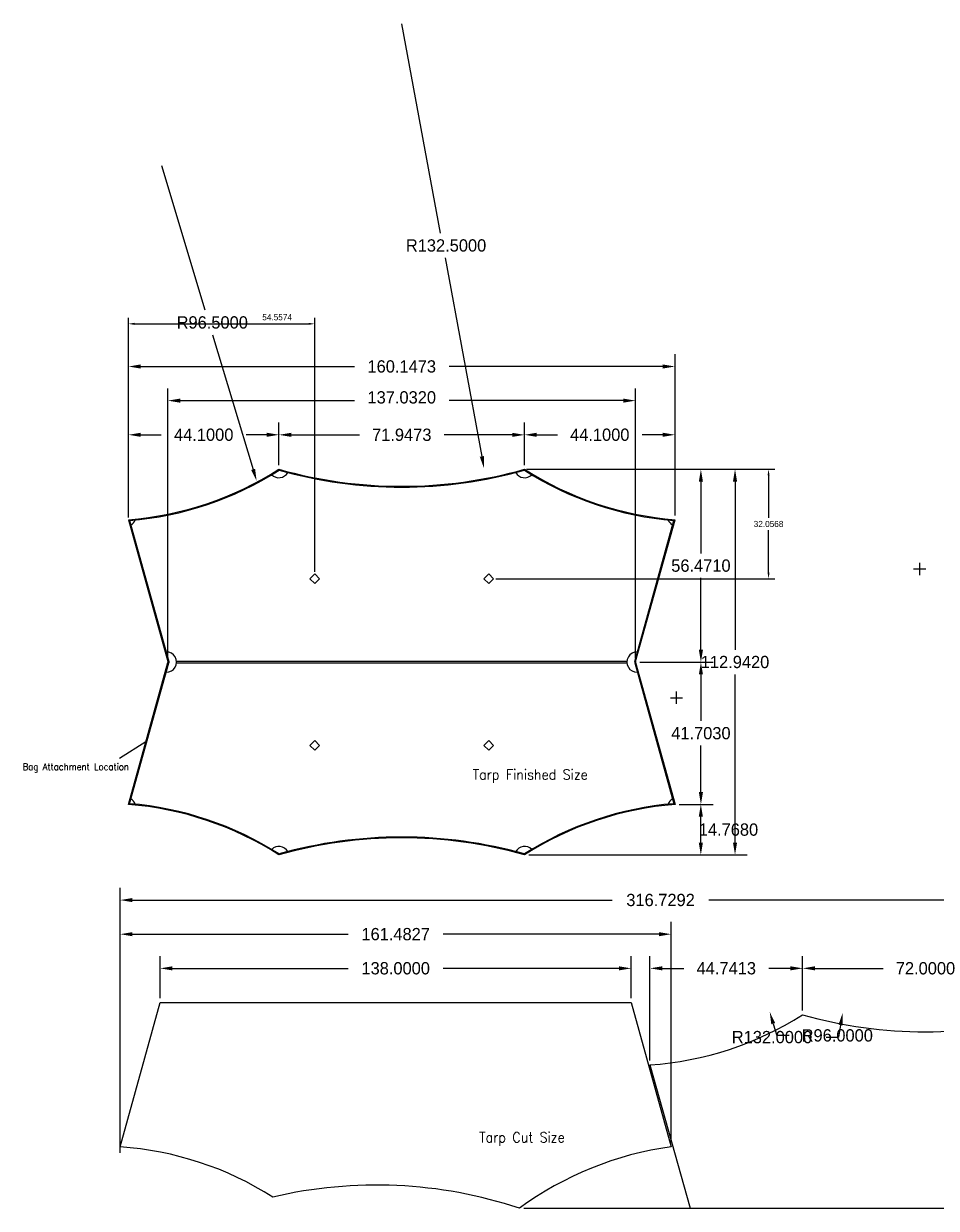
# Model space of a CAD drawing. Header units: inches. Extents: x -28 to 434, y 0 to 347.
# Drawn here: x -28.3 to 239.2, y 0 to 347 of the extents above; entities that cross this region are included whole.
import ezdxf

# ---------------------------------------------------------------- set-up
doc = ezdxf.new("R2010")
doc.units = ezdxf.units.IN
doc.layers.get('0').update_dxf_attribs({"lineweight": 25, "true_color": 0xffffff})
doc.layers.get('Defpoints').update_dxf_attribs({"true_color": 0xffffff})
for name, color, linetype, lineweight, true_color in [('CutSize', 1, 'Continuous', 25, 0xff0000), ('Dimensions', 30, 'Continuous', 25, 0xff7f00), ('FinishedTarp', 5, 'Continuous', 25, 0x0000ff), ('Labels', 4, 'Continuous', 25, 0x00ffff), ('Reinforcements', 2, 'Continuous', 25, 0xffff00)]:
    doc.layers.add(name, color=color, linetype=linetype, lineweight=lineweight, true_color=true_color)
doc.styles.add('QCADDimTextStyle', font='txt')
doc.styles.add('textstyle17', font='Standard')
doc.styles.add('textstyle18', font='Standard')
doc.styles.add('textstyle21', font='Standard')
doc.dimstyles.new('QCADDimStyle', dxfattribs={"dimtxt": 0.125, "dimasz": 0.125, "dimexe": 0.0625, "dimexo": 0.03125, "dimgap": 0.03125, "dimtad": 1, "dimtoh": 1, "dimdec": 4, "dimzin": 0, "dimdsep": 46, "dimtxsty": 'QCADDimTextStyle', "dimcen": 0.09, "dimadec": 0, "dimazin": 0, "dimtfac": 1, "dimtdec": 4, "dimtofl": 0, "dimtmove": 0, "dimatfit": 3, "dimfxl": 1, "dimtolj": 1, "dimtzin": 0, "dimarcsym": 0})

# ---------------------------------------------------------------- blocks, each defined once
blk = doc.blocks.new('*D9')
at = {"layer": 'Defpoints', "color": 0}
for p in [(162.59, 246.58), (2.44, 201.7), (162.59, 201.7)]:
    blk.add_point(p, dxfattribs=at)
at = {"layer": 'Dimensions', "color": 0, "lineweight": -2}
for p, q in [((2.44, 202.95), (2.44, 250.18)), ((162.59, 202.95), (162.59, 250.18)), ((6.04, 246.58), (68.63, 246.58)), ((158.99, 246.58), (96.4, 246.58))]:
    blk.add_line(p, q, dxfattribs=at)
at = {"layer": 'Dimensions', "color": 0}
for points in [[(6.04, 247.18), (6.04, 245.98), (2.44, 246.58)], [(158.99, 245.98), (158.99, 247.18), (162.59, 246.58)]]:
    blk.add_solid(points, dxfattribs=at)
at = {"layer": 'Dimensions', "color": 0, "insert": (82.52, 246.58), "char_height": 3.6, "attachment_point": 5}
blk.add_mtext('\\A1;160.1473', dxfattribs=at)
blk = doc.blocks.new('*D10')
at = {"layer": 'Defpoints', "color": 0}
for p in [(151.03, 236.58), (14, 160), (151.03, 160)]:
    blk.add_point(p, dxfattribs=at)
at = {"layer": 'Dimensions', "color": 0, "lineweight": -2}
for p, q in [((14, 161.25), (14, 240.18)), ((151.03, 161.25), (151.03, 240.18)), ((17.6, 236.58), (68.63, 236.58)), ((147.43, 236.58), (96.4, 236.58))]:
    blk.add_line(p, q, dxfattribs=at)
at = {"layer": 'Dimensions', "color": 0}
for points in [[(17.6, 237.18), (17.6, 235.98), (14, 236.58)], [(147.43, 235.98), (147.43, 237.18), (151.03, 236.58)]]:
    blk.add_solid(points, dxfattribs=at)
at = {"layer": 'Dimensions', "color": 0, "insert": (82.52, 237.52), "char_height": 3.6, "attachment_point": 5}
blk.add_mtext('\\A1;137.0320', dxfattribs=at)
blk = doc.blocks.new('*D11')
at = {"layer": 'Defpoints', "color": 0}
for p in [(46.54, 226.58), (46.54, 216.47), (2.44, 201.7)]:
    blk.add_point(p, dxfattribs=at)
at = {"layer": 'Dimensions', "color": 0, "lineweight": -2}
for p, q in [((2.44, 202.95), (2.44, 230.18)), ((46.54, 217.72), (46.54, 230.18)), ((6.04, 226.58), (12.06, 226.58)), ((42.94, 226.58), (36.92, 226.58))]:
    blk.add_line(p, q, dxfattribs=at)
at = {"layer": 'Dimensions', "color": 0}
for points in [[(6.04, 227.18), (6.04, 225.98), (2.44, 226.58)], [(42.94, 225.98), (42.94, 227.18), (46.54, 226.58)]]:
    blk.add_solid(points, dxfattribs=at)
at = {"layer": 'Dimensions', "color": 0, "insert": (24.49, 226.58), "char_height": 3.6, "attachment_point": 5}
blk.add_mtext('\\A1;44.1000', dxfattribs=at)
blk = doc.blocks.new('*D12')
at = {"layer": 'Defpoints', "color": 0}
for p in [(118.49, 226.56), (46.54, 216.47), (118.49, 216.47)]:
    blk.add_point(p, dxfattribs=at)
at = {"layer": 'Dimensions', "color": 0, "lineweight": -2}
for p, q in [((46.54, 217.72), (46.54, 230.16)), ((118.49, 217.72), (118.49, 230.16)), ((50.14, 226.56), (70.09, 226.56)), ((114.89, 226.56), (94.94, 226.56))]:
    blk.add_line(p, q, dxfattribs=at)
at = {"layer": 'Dimensions', "color": 0}
for points in [[(50.14, 227.16), (50.14, 225.96), (46.54, 226.56)], [(114.89, 225.96), (114.89, 227.16), (118.49, 226.56)]]:
    blk.add_solid(points, dxfattribs=at)
at = {"layer": 'Dimensions', "color": 0, "insert": (82.52, 226.56), "char_height": 3.6, "attachment_point": 5}
blk.add_mtext('\\A1;71.9473', dxfattribs=at)
blk = doc.blocks.new('*D13')
at = {"layer": 'Defpoints', "color": 0}
for p in [(162.59, 226.58), (118.49, 216.47), (162.59, 201.7)]:
    blk.add_point(p, dxfattribs=at)
at = {"layer": 'Dimensions', "color": 0, "lineweight": -2}
for p, q in [((118.49, 217.72), (118.49, 230.18)), ((162.59, 202.95), (162.59, 230.18)), ((122.09, 226.58), (128.11, 226.58)), ((158.99, 226.58), (152.97, 226.58))]:
    blk.add_line(p, q, dxfattribs=at)
at = {"layer": 'Dimensions', "color": 0}
for points in [[(122.09, 227.18), (122.09, 225.98), (118.49, 226.58)], [(158.99, 225.98), (158.99, 227.18), (162.59, 226.58)]]:
    blk.add_solid(points, dxfattribs=at)
at = {"layer": 'Dimensions', "color": 0, "insert": (140.54, 226.58), "char_height": 3.6, "attachment_point": 5}
blk.add_mtext('\\A1;44.1000', dxfattribs=at)
blk = doc.blocks.new('*D14')
at = {"layer": 'Defpoints', "color": 0}
for p in [(316.73, 90.29), (316.73, 42.01), (0, 15)]:
    blk.add_point(p, dxfattribs=at)
at = {"layer": 'Dimensions', "color": 0, "lineweight": -2}
for p, q in [((0, 16.25), (0, 93.89)), ((316.73, 43.26), (316.73, 93.89)), ((3.6, 90.29), (144.22, 90.29)), ((313.13, 90.29), (172.51, 90.29))]:
    blk.add_line(p, q, dxfattribs=at)
at = {"layer": 'Dimensions', "color": 0}
for points in [[(3.6, 90.89), (3.6, 89.69), (0, 90.29)], [(313.13, 89.69), (313.13, 90.89), (316.73, 90.29)]]:
    blk.add_solid(points, dxfattribs=at)
at = {"layer": 'Dimensions', "color": 0, "insert": (158.36, 90.29), "char_height": 3.6, "attachment_point": 5}
blk.add_mtext('\\A1;316.7292', dxfattribs=at)
blk = doc.blocks.new('*D15')
at = {"layer": 'Defpoints', "color": 0}
for p in [(161.48, 80.29), (0, 18), (161.48, 18)]:
    blk.add_point(p, dxfattribs=at)
at = {"layer": 'Dimensions', "color": 0, "lineweight": -2}
for p, q in [((0, 19.25), (0, 83.89)), ((161.48, 19.25), (161.48, 83.89)), ((3.6, 80.29), (66.86, 80.29)), ((157.88, 80.29), (94.63, 80.29))]:
    blk.add_line(p, q, dxfattribs=at)
at = {"layer": 'Dimensions', "color": 0}
for points in [[(3.6, 80.89), (3.6, 79.69), (0, 80.29)], [(157.88, 79.69), (157.88, 80.89), (161.48, 80.29)]]:
    blk.add_solid(points, dxfattribs=at)
at = {"layer": 'Dimensions', "color": 0, "insert": (80.74, 80.29), "char_height": 3.6, "attachment_point": 5}
blk.add_mtext('\\A1;161.4827', dxfattribs=at)
blk = doc.blocks.new('*D16')
at = {"layer": 'Defpoints', "color": 0}
for p in [(149.74, 70.29), (11.74, 60.29), (149.74, 60.29)]:
    blk.add_point(p, dxfattribs=at)
at = {"layer": 'Dimensions', "color": 0, "lineweight": -2}
for p, q in [((11.74, 61.54), (11.74, 73.89)), ((149.74, 61.54), (149.74, 73.89)), ((15.34, 70.29), (66.86, 70.29)), ((146.14, 70.29), (94.63, 70.29))]:
    blk.add_line(p, q, dxfattribs=at)
at = {"layer": 'Dimensions', "color": 0}
for points in [[(15.34, 70.89), (15.34, 69.69), (11.74, 70.29)], [(146.14, 69.69), (146.14, 70.89), (149.74, 70.29)]]:
    blk.add_solid(points, dxfattribs=at)
at = {"layer": 'Dimensions', "color": 0, "insert": (80.74, 70.29), "char_height": 3.6, "attachment_point": 5}
blk.add_mtext('\\A1;138.0000', dxfattribs=at)
blk = doc.blocks.new('*D17')
at = {"layer": 'Defpoints', "color": 0}
for p in [(199.99, 70.29), (199.99, 56.72), (155.25, 42.01)]:
    blk.add_point(p, dxfattribs=at)
at = {"layer": 'Dimensions', "color": 0, "lineweight": -2}
for p, q in [((155.25, 43.26), (155.25, 73.89)), ((199.99, 57.97), (199.99, 73.89)), ((158.85, 70.29), (165.19, 70.29)), ((196.39, 70.29), (190.05, 70.29))]:
    blk.add_line(p, q, dxfattribs=at)
at = {"layer": 'Dimensions', "color": 0}
for points in [[(158.85, 70.89), (158.85, 69.69), (155.25, 70.29)], [(196.39, 69.69), (196.39, 70.89), (199.99, 70.29)]]:
    blk.add_solid(points, dxfattribs=at)
at = {"layer": 'Dimensions', "color": 0, "insert": (177.62, 70.29), "char_height": 3.6, "attachment_point": 5}
blk.add_mtext('\\A1;44.7413', dxfattribs=at)
blk = doc.blocks.new('*D18')
at = {"layer": 'Defpoints', "color": 0}
for p in [(271.99, 70.29), (199.99, 56.72), (271.99, 56.72)]:
    blk.add_point(p, dxfattribs=at)
at = {"layer": 'Dimensions', "color": 0, "lineweight": -2}
for p, q in [((199.99, 57.97), (199.99, 73.89)), ((271.99, 57.97), (271.99, 73.89)), ((203.59, 70.29), (223.56, 70.29)), ((268.39, 70.29), (248.42, 70.29))]:
    blk.add_line(p, q, dxfattribs=at)
at = {"layer": 'Dimensions', "color": 0}
for points in [[(203.59, 70.89), (203.59, 69.69), (199.99, 70.29)], [(268.39, 69.69), (268.39, 70.89), (271.99, 70.29)]]:
    blk.add_solid(points, dxfattribs=at)
at = {"layer": 'Dimensions', "color": 0, "insert": (235.99, 70.29), "char_height": 3.6, "attachment_point": 5}
blk.add_mtext('\\A1;72.0000', dxfattribs=at)
blk = doc.blocks.new('*D20')
at = {"layer": 'Defpoints', "color": 0}
for p in [(271.99, 56.72), (117, 0), (337.74, 0)]:
    blk.add_point(p, dxfattribs=at)
at = {"layer": 'Dimensions', "color": 0, "lineweight": -2}
for p, q in [((273.24, 56.72), (341.34, 56.72)), ((337.74, 53.12), (337.74, 31.96)), ((337.74, 3.6), (337.74, 24.76)), ((118.25, 0), (341.34, 0))]:
    blk.add_line(p, q, dxfattribs=at)
at = {"layer": 'Dimensions', "color": 0}
for points in [[(338.34, 53.12), (337.14, 53.12), (337.74, 56.72)], [(337.14, 3.6), (338.34, 3.6), (337.74, 0)]]:
    blk.add_solid(points, dxfattribs=at)
at = {"layer": 'Dimensions', "color": 0, "insert": (337.74, 28.36), "char_height": 3.6, "attachment_point": 5}
blk.add_mtext('\\A1;56.7202', dxfattribs=at)
blk = doc.blocks.new('*D23')
at = {"layer": 'Defpoints', "color": 0}
for p in [(151.03, 160), (162.59, 118.3), (170.18, 118.3)]:
    blk.add_point(p, dxfattribs=at)
at = {"layer": 'Dimensions', "color": 0, "lineweight": -2}
for p, q in [((152.28, 160), (173.78, 160)), ((170.18, 156.4), (170.18, 142.75)), ((170.18, 121.9), (170.18, 135.55)), ((163.84, 118.3), (173.78, 118.3))]:
    blk.add_line(p, q, dxfattribs=at)
at = {"layer": 'Dimensions', "color": 0}
for points in [[(170.78, 156.4), (169.58, 156.4), (170.18, 160)], [(169.58, 121.9), (170.78, 121.9), (170.18, 118.3)]]:
    blk.add_solid(points, dxfattribs=at)
at = {"layer": 'Dimensions', "color": 0, "insert": (170.18, 139.15), "char_height": 3.6, "attachment_point": 5}
blk.add_mtext('\\A1;41.7030', dxfattribs=at)
blk = doc.blocks.new('*D24')
at = {"layer": 'Defpoints', "color": 0}
for p in [(162.59, 118.3), (170.16, 118.3), (118.49, 103.53)]:
    blk.add_point(p, dxfattribs=at)
at = {"layer": 'Dimensions', "color": 0, "lineweight": -2}
for p, q in [((163.84, 118.3), (173.76, 118.3)), ((170.16, 107.13), (170.16, 114.7)), ((119.74, 103.53), (173.76, 103.53))]:
    blk.add_line(p, q, dxfattribs=at)
at = {"layer": 'Dimensions', "color": 0}
for points in [[(170.76, 114.7), (169.56, 114.7), (170.16, 118.3)], [(169.56, 107.13), (170.76, 107.13), (170.16, 103.53)]]:
    blk.add_solid(points, dxfattribs=at)
at = {"layer": 'Dimensions', "color": 0, "insert": (178.26, 110.91), "char_height": 3.6, "attachment_point": 5}
blk.add_mtext('\\A1;14.7680', dxfattribs=at)
blk = doc.blocks.new('*D25')
at = {"layer": 'Defpoints', "color": 0}
for p in [(118.49, 216.47), (151.03, 160), (170.18, 160)]:
    blk.add_point(p, dxfattribs=at)
at = {"layer": 'Dimensions', "color": 0, "lineweight": -2}
for p, q in [((119.74, 216.47), (173.78, 216.47)), ((170.18, 212.87), (170.18, 191.84)), ((170.18, 163.6), (170.18, 184.64)), ((152.28, 160), (173.78, 160))]:
    blk.add_line(p, q, dxfattribs=at)
at = {"layer": 'Dimensions', "color": 0}
for points in [[(170.78, 212.87), (169.58, 212.87), (170.18, 216.47)], [(169.58, 163.6), (170.78, 163.6), (170.18, 160)]]:
    blk.add_solid(points, dxfattribs=at)
at = {"layer": 'Dimensions', "color": 0, "insert": (170.18, 188.24), "char_height": 3.6, "attachment_point": 5}
blk.add_mtext('\\A1;56.4710', dxfattribs=at)
blk = doc.blocks.new('*D26')
at = {"layer": 'Defpoints', "color": 0}
for p in [(118.49, 216.47), (118.49, 103.53), (180.18, 103.53)]:
    blk.add_point(p, dxfattribs=at)
at = {"layer": 'Dimensions', "color": 0, "lineweight": -2}
for p, q in [((119.74, 216.47), (183.78, 216.47)), ((180.18, 212.87), (180.18, 163.6)), ((180.18, 107.13), (180.18, 156.4)), ((119.74, 103.53), (183.78, 103.53))]:
    blk.add_line(p, q, dxfattribs=at)
at = {"layer": 'Dimensions', "color": 0}
for points in [[(180.78, 212.87), (179.58, 212.87), (180.18, 216.47)], [(179.58, 107.13), (180.78, 107.13), (180.18, 103.53)]]:
    blk.add_solid(points, dxfattribs=at)
at = {"layer": 'Dimensions', "color": 0, "insert": (180.18, 160), "char_height": 3.6, "attachment_point": 5}
blk.add_mtext('\\A1;112.9420', dxfattribs=at)
blk = doc.blocks.new('*D36')
at = {"layer": 'Defpoints', "color": 0}
for p in [(12.18, 305.4), (40, 213)]:
    blk.add_point(p, dxfattribs=at)
at = {"layer": 'Dimensions', "color": 0, "lineweight": -2}
for p, q in [((24.93, 263.07), (12.18, 305.4)), ((27.09, 255.87), (38.96, 216.45))]:
    blk.add_line(p, q, dxfattribs=at)
at = {"layer": 'Dimensions', "color": 0}
blk.add_solid([(38.39, 216.27), (39.54, 216.62), (40, 213)], dxfattribs=at)
at = {"layer": 'Dimensions', "color": 0, "insert": (26.99, 259.47), "char_height": 3.6, "attachment_point": 5}
blk.add_mtext('\\A1;R96.5000', dxfattribs=at)
blk = doc.blocks.new('*D37')
at = {"layer": 'Defpoints', "color": 0}
for p in [(82.52, 347), (106.64, 216.71)]:
    blk.add_point(p, dxfattribs=at)
at = {"layer": 'Dimensions', "color": 0, "lineweight": -2}
for p, q in [((93.88, 285.62), (82.52, 347)), ((95.21, 278.42), (105.98, 220.25))]:
    blk.add_line(p, q, dxfattribs=at)
at = {"layer": 'Dimensions', "color": 0}
blk.add_solid([(105.39, 220.14), (106.57, 220.36), (106.64, 216.71)], dxfattribs=at)
at = {"layer": 'Dimensions', "color": 0, "insert": (95.5, 282.02), "char_height": 3.6, "attachment_point": 5}
blk.add_mtext('\\A1;R132.5000', dxfattribs=at)
blk = doc.blocks.new('*D38')
at = {"layer": 'Defpoints', "color": 0}
for p in [(163.03, 149.56), (190.35, 57.53)]:
    blk.add_point(p, dxfattribs=at)
at = {"layer": 'Dimensions', "color": 0}
for p, q in [((161.23, 149.56), (164.83, 149.56)), ((163.03, 147.76), (163.03, 151.36))]:
    blk.add_line(p, q, dxfattribs=at)
at = {"layer": 'Dimensions', "color": 0, "lineweight": -2}
for p in [(191.38, 54.08), (196, 50.63)]:
    blk.add_line(p, (192.4, 50.63), dxfattribs=at)
at = {"layer": 'Dimensions', "color": 0}
blk.add_solid([(191.95, 54.25), (190.8, 53.91), (190.35, 57.53)], dxfattribs=at)
at = {"layer": 'Dimensions', "color": 0, "insert": (210.14, 50.63), "char_height": 3.6, "attachment_point": 5}
blk.add_mtext('\\A1;R96.0000', dxfattribs=at)
blk = doc.blocks.new('*D39')
at = {"layer": 'Defpoints', "color": 0}
for p in [(234.31, 187.28), (211.71, 57.23)]:
    blk.add_point(p, dxfattribs=at)
at = {"layer": 'Dimensions', "color": 0}
for p, q in [((234.31, 185.48), (234.31, 189.08)), ((232.51, 187.28), (236.11, 187.28))]:
    blk.add_line(p, q, dxfattribs=at)
at = {"layer": 'Dimensions', "color": 0, "lineweight": -2}
for p in [(211.09, 53.68), (206.87, 50.13)]:
    blk.add_line(p, (210.47, 50.13), dxfattribs=at)
at = {"layer": 'Dimensions', "color": 0}
blk.add_solid([(211.68, 53.58), (210.5, 53.78), (211.71, 57.23)], dxfattribs=at)
at = {"layer": 'Dimensions', "color": 0, "insert": (191.01, 50.13), "char_height": 3.6, "attachment_point": 5}
blk.add_mtext('\\A1;R132.0000', dxfattribs=at)
blk = doc.blocks.new('*D40')
at = {"layer": 'Defpoints', "color": 0}
for p in [(57, 259.08), (2.44, 201.7), (57, 185.83)]:
    blk.add_point(p, dxfattribs=at)
at = {"layer": 'Dimensions', "color": 0, "lineweight": -2}
for p, q in [((2.44, 202.33), (2.44, 260.88)), ((57, 186.45), (57, 260.88)), ((4.24, 259.08), (55.2, 259.08))]:
    blk.add_line(p, q, dxfattribs=at)
at = {"layer": 'Dimensions', "color": 0}
for points in [[(4.24, 259.38), (4.24, 258.78), (2.44, 259.08)], [(55.2, 258.78), (55.2, 259.38), (57, 259.08)]]:
    blk.add_solid(points, dxfattribs=at)
at = {"layer": 'Dimensions', "color": 0, "insert": (46, 261), "char_height": 1.8, "attachment_point": 5}
blk.add_mtext('\\A1;54.5574', dxfattribs=at)
blk = doc.blocks.new('*D41')
at = {"layer": 'Defpoints', "color": 0}
for p in [(118.49, 216.47), (109.41, 184.41), (190, 184.41)]:
    blk.add_point(p, dxfattribs=at)
at = {"layer": 'Dimensions', "color": 0, "lineweight": -2}
for p, q in [((119.11, 216.47), (191.8, 216.47)), ((190, 214.67), (190, 202.24)), ((190, 186.21), (190, 198.64)), ((110.04, 184.41), (191.8, 184.41))]:
    blk.add_line(p, q, dxfattribs=at)
at = {"layer": 'Dimensions', "color": 0}
for points in [[(190.3, 214.67), (189.7, 214.67), (190, 216.47)], [(189.7, 186.21), (190.3, 186.21), (190, 184.41)]]:
    blk.add_solid(points, dxfattribs=at)
at = {"layer": 'Dimensions', "color": 0, "insert": (190, 200.44), "char_height": 1.8, "attachment_point": 5}
blk.add_mtext('\\A1;32.0568', dxfattribs=at)

msp = doc.modelspace()

# ---------------------------------------------------------------- linework, layer by layer
for p, q in [((2.75934, 201.47757), (14.242, 160.18822)), ((150.79, 160.18822), (162.27322, 201.47757)), ((2.75934, 118.52243), (14.242, 159.81178)), ((14, 160.12548), (14, 159.87452)), ((14.242, 160.18822), (14.242, 159.81178)), ((150.79, 160.18822), (150.79, 159.81178)), ((150.79, 159.81178), (162.27322, 118.52243)), ((151.032, 160.12548), (151.032, 159.87452))]:
    msp.add_line(p, q)
for centre, radius, start, end in [((-5.08152, 297.40088), 96.24324, 274.6730252, 302.4665708), ((82.51628, 343.99409), 132.75, 254.2948398, 285.7051602), ((170.11409, 297.40088), 96.24324, 237.5334292, 265.3269748), ((-5.08152, 22.59912), 96.24324, 57.5334292, 85.3269748), ((170.11409, 22.59912), 96.24324, 94.6730252, 122.4665708), ((82.51628, -23.99409), 132.75, 74.2948398, 105.7051602)]:
    msp.add_arc(centre, radius, start, end)
at = {"layer": 'CutSize', "color": 7, "true_color": 0xffffff}
for p, q in [((0, 18), (11.74134, 60.28803)), ((11.74134, 60.28803), (149.74134, 60.28803)), ((149.74134, 60.28803), (161.48268, 18)), ((155.24652, 42.00822), (167, 0)), ((167, 0), (305, 0))]:
    msp.add_line(p, q, dxfattribs=at)
for centre, radius, start, end in [((148.73102, 137.21143), 95.42591, 273.9150933, 302.4889919), ((235.98786, 183.71625), 132, 254.1733799, 285.8266201), ((-6.5155, -77.20322), 95.42591, 57.5110081, 86.0849067), ((174.58338, -78.33937), 97.22604, 97.7438602, 126.3177588), ((75.07113, -125.80828), 132.61129, 71.5680136, 103.2212539)]:
    msp.add_arc(centre, radius, start, end, dxfattribs=at)
at = {"layer": 'FinishedTarp', "color": 7, "true_color": 0xffffff}
for p, q in [((2.44264, 201.70298), (14, 160.12548)), ((151.032, 160.12548), (162.58992, 201.70298)), ((2.44264, 118.29702), (14, 159.87452)), ((16.50557, 160.25), (148.52644, 160.25)), ((16.50557, 159.75), (148.52644, 159.75)), ((151.032, 159.87452), (162.58992, 118.29702))]:
    msp.add_line(p, q, dxfattribs=at)
for centre, radius, start, end in [((-5.08152, 297.40088), 95.99324, 274.4955818, 302.5332782), ((46.51628, 216.99803), 3, 225.4710038, 330.325401), ((82.51628, 343.99409), 132.5, 254.2464945, 285.7535055), ((118.51628, 216.99803), 3, 209.674599, 314.5289962), ((170.11409, 297.40088), 95.99324, 237.4667218, 265.5044182), ((1.6328, 202.6861), 3, 299.7469282, 339.3757086), ((163.41106, 202.68544), 3, 200.6242914, 240.0332784), ((13.516, 160), 3, 269.9430571, 90.0569429), ((151.516, 160), 3, 89.9430571, 270.0569429), ((-5.08152, 22.59912), 95.99324, 57.4667218, 85.5044182), ((1.59255, 117.34525), 3, 20.6242914, 59.3241113), ((170.11409, 22.59912), 95.99324, 94.4955818, 122.5332782), ((163.40801, 117.34525), 3, 120.0608975, 159.3757086), ((82.51628, -23.99409), 132.5, 74.2464945, 105.7535055), ((46.51628, 103.00197), 3, 29.674599, 134.5289962), ((118.51628, 103.00197), 3, 45.4710038, 150.325401)]:
    msp.add_arc(centre, radius, start, end, dxfattribs=at)
at = {"layer": 'Reinforcements', "color": 7, "true_color": 0xffffff}
for p, q in [((55.58579, 184.41421), (57, 185.82843)), ((57, 183), (55.58579, 184.41421)), ((57, 185.82843), (58.41421, 184.41421)), ((58.41421, 184.41421), (57, 183)), ((106.58579, 184.41421), (108, 185.82843)), ((108, 183), (106.58579, 184.41421)), ((108, 185.82843), (109.41421, 184.41421)), ((109.41421, 184.41421), (108, 183)), ((55.58579, 135.58579), (57, 137)), ((57, 134.17157), (55.58579, 135.58579)), ((57, 137), (58.41421, 135.58579)), ((58.41421, 135.58579), (57, 134.17157)), ((106.58579, 135.58579), (108, 137)), ((108, 134.17157), (106.58579, 135.58579)), ((108, 137), (109.41421, 135.58579)), ((109.41421, 135.58579), (108, 134.17157))]:
    msp.add_line(p, q, dxfattribs=at)

# ---------------------------------------------------------------- texts
at = {"insert": (-13, 129), "char_height": 0.0684343, "attachment_point": 5, "style": 'textstyle21'}
msp.add_mtext('\\H2;Bag Attachment Location', dxfattribs=at)
at = {"layer": 'Labels', "char_height": 0.0684343, "attachment_point": 5}
for s, insert, style in [('\\H3;Tarp Finished Size', (120.1837, 126.58308), 'textstyle17'), ('\\H3;Tarp Cut Size', (117.74134, 20.28803), 'textstyle18')]:
    msp.add_mtext(s, dxfattribs=dict(at, insert=insert, style=style))

# ---------------------------------------------------------------- dimensions: what is measured, and where the dimension line sits
at = {"layer": 'Dimensions'}
for center, mpoint, picture, middle in [((82.516, 346.99606), (106.63904, 216.7105), '*D37', (95.49935, 282.02396)), ((12.18392, 305.40409), (40, 213), '*D36', (26.98967, 259.47228))]:
    dim = msp.add_radius_dim(center=center, mpoint=mpoint, dimstyle='QCADDimStyle', override={"dimscale": 20, "dimtxt": 0.18, "dimasz": 0.18, "dimexe": 0.18, "dimexo": 0.0625, "dimgap": 0.09, "dimtad": 0, "dimtih": 1, "dimtmove": 2}, dxfattribs=at)
    dim.commit()
    dim.dimension.update_dxf_attribs({"geometry": picture, "text_midpoint": middle, "dimtype": 164})
for base, p1, p2, override, picture, middle in [((57, 259.08168), (2.44264, 201.70298), (57, 185.82843), {"dimscale": 10, "dimtxt": 0.18, "dimasz": 0.18, "dimexe": 0.18, "dimexo": 0.0625, "dimgap": 0.09, "dimtad": 0, "dimtih": 1, "dimtmove": 2}, '*D40', (46, 261)), ((151.032, 236.58308), (14, 160), (151.032, 160), {"dimscale": 20, "dimtxt": 0.18, "dimasz": 0.18, "dimexe": 0.18, "dimexo": 0.0625, "dimgap": 0.09, "dimtad": 0, "dimtih": 1, "dimtmove": 2}, '*D10', (82.516, 237.52058))]:
    dim = msp.add_linear_dim(base=base, p1=p1, p2=p2, dimstyle='QCADDimStyle', override=override, dxfattribs=at)
    dim.commit()
    dim.dimension.update_dxf_attribs({"geometry": picture, "text_midpoint": middle, "dimtype": 160})
for base, p1, p2, picture, middle in [((162.58992, 246.58308), (2.44264, 201.70298), (162.58992, 201.70298), '*D9', (82.51628, 246.58308)), ((46.54262, 226.58308), (2.44264, 201.70298), (46.54262, 216.47098), '*D11', (24.49263, 226.58308)), ((118.48994, 226.56227), (46.54262, 216.47098), (118.48994, 216.47098), '*D12', (82.51628, 226.56227)), ((162.58992, 226.58308), (118.48994, 216.47098), (162.58992, 201.70298), '*D13', (140.53993, 226.58308)), ((316.7292, 90.28803), (0, 15), (316.7292, 42.00822), '*D14', (158.3646, 90.28803)), ((161.48268, 80.28803), (0, 18), (161.48268, 18), '*D15', (80.74134, 80.28803)), ((149.74134, 70.28803), (11.74134, 60.28803), (149.74134, 60.28803), '*D16', (80.74134, 70.28803)), ((199.98786, 70.28803), (155.24652, 42.00822), (199.98786, 56.72019), '*D17', (177.61719, 70.28803)), ((271.98786, 70.28803), (199.98786, 56.72019), (271.98786, 56.72019), '*D18', (235.98786, 70.28803))]:
    dim = msp.add_linear_dim(base=base, p1=p1, p2=p2, dimstyle='QCADDimStyle', override={"dimscale": 20, "dimtxt": 0.18, "dimasz": 0.18, "dimexe": 0.18, "dimexo": 0.0625, "dimgap": 0.09, "dimtad": 0, "dimtih": 1, "dimtmove": 2}, dxfattribs=at)
    dim.commit()
    dim.dimension.update_dxf_attribs({"geometry": picture, "text_midpoint": middle})
for base, p1, p2, override, picture, middle in [((190, 184.41421), (118.48994, 216.47098), (109.41421, 184.41421), {"dimscale": 10, "dimtxt": 0.18, "dimasz": 0.18, "dimexe": 0.18, "dimexo": 0.0625, "dimgap": 0.09, "dimtad": 0, "dimtih": 1, "dimtmove": 2}, '*D41', (190, 200.44259)), ((170.1837, 160), (118.48994, 216.47098), (151.032, 160), {"dimscale": 20, "dimtxt": 0.18, "dimasz": 0.18, "dimexe": 0.18, "dimexo": 0.0625, "dimgap": 0.09, "dimtad": 0, "dimtih": 1, "dimtmove": 2}, '*D25', (170.1837, 188.23549)), ((180.1837, 103.52902), (118.48994, 216.47098), (118.48994, 103.52902), {"dimscale": 20, "dimtxt": 0.18, "dimasz": 0.18, "dimexe": 0.18, "dimexo": 0.0625, "dimgap": 0.09, "dimtad": 0, "dimtih": 1, "dimtmove": 2}, '*D26', (180.1837, 160)), ((170.1837, 118.29702), (151.032, 160), (162.58992, 118.29702), {"dimscale": 20, "dimtxt": 0.18, "dimasz": 0.18, "dimexe": 0.18, "dimexo": 0.0625, "dimgap": 0.09, "dimtad": 0, "dimtih": 1, "dimtmove": 2}, '*D23', (170.1837, 139.14851)), ((170.16289, 118.29702), (118.48994, 103.52902), (162.58992, 118.29702), {"dimscale": 20, "dimtxt": 0.18, "dimasz": 0.18, "dimexe": 0.18, "dimexo": 0.0625, "dimgap": 0.09, "dimtad": 0, "dimtih": 1, "dimtmove": 2}, '*D24', (178.26289, 110.91302)), ((337.74134, 0), (271.98786, 56.72019), (117, 0), {"dimscale": 20, "dimtxt": 0.18, "dimasz": 0.18, "dimexe": 0.18, "dimexo": 0.0625, "dimgap": 0.09, "dimtad": 0, "dimtih": 1, "dimtmove": 2}, '*D20', (337.74134, 28.36009))]:
    dim = msp.add_linear_dim(base=base, p1=p1, p2=p2, angle=90, dimstyle='QCADDimStyle', override=override, dxfattribs=at)
    dim.commit()
    dim.dimension.update_dxf_attribs({"geometry": picture, "text_midpoint": middle})
for center, mpoint, picture, middle in [((234.31214, 187.27588), (211.70524, 57.22616), '*D39', (191.01499, 50.13254)), ((163.03146, 149.5618), (190.35174, 57.53136), '*D38', (210.14362, 50.62908))]:
    dim = msp.add_radius_dim(center=center, mpoint=mpoint, dimstyle='QCADDimStyle', override={"dimscale": 20, "dimtxt": 0.18, "dimasz": 0.18, "dimexe": 0.18, "dimexo": 0.0625, "dimgap": 0.09, "dimtad": 0, "dimtih": 1, "dimtmove": 2}, dxfattribs=at)
    dim.commit()
    dim.dimension.update_dxf_attribs({"geometry": picture, "text_midpoint": middle})

# ---------------------------------------------------------------- leaders
msp.add_leader([(7.53653, 136.62223), (-0.22144, 131.75409)], dimstyle='QCADDimStyle')

doc.saveas('drawing.dxf')
